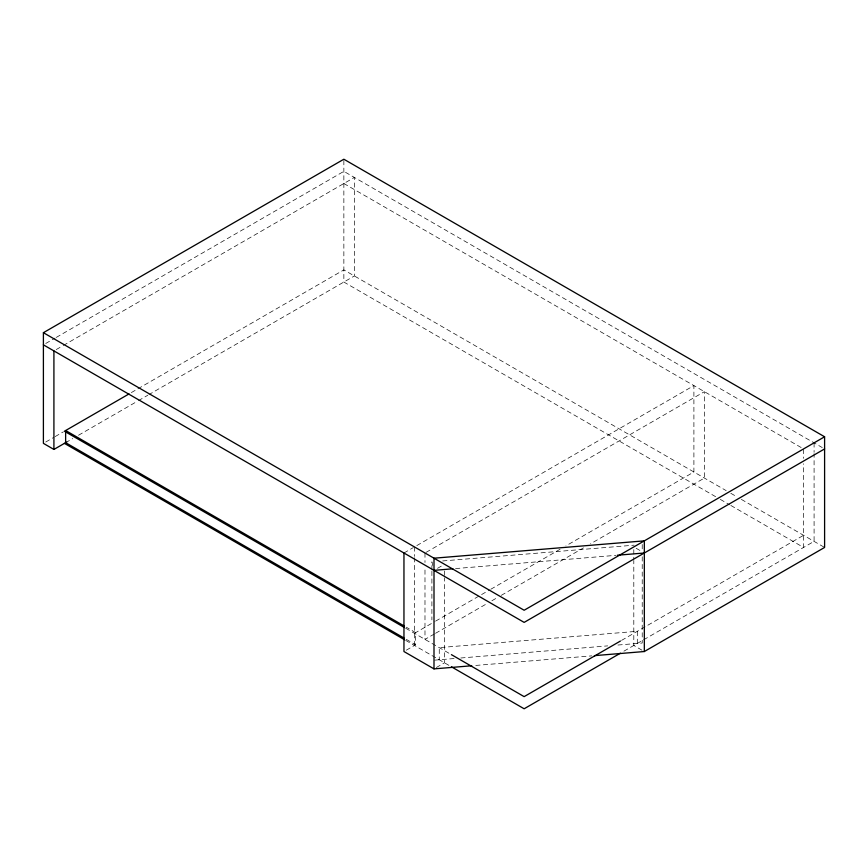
<?xml version="1.0" encoding="UTF-8"?>
<svg xmlns="http://www.w3.org/2000/svg" width="868" height="868" viewBox="0 0 868 868"><rect width="100%" height="100%" fill="white"/><g stroke="black" fill="none" stroke-linecap="round" stroke-linejoin="round"><path stroke-width="0.65" stroke-dasharray="4.34 3.25" d="M45.744 343.478L55.14 338.064M56.311 337.381L343.858 171.365L822.267 447.573M56.268 349.554L62.127 346.169M63.31 345.486L354.383 177.441L354.383 275.97L148.971 394.56M45.744 442.018L53.968 437.266M55.14 436.593L63.353 431.852M131.35 392.586L343.858 269.894L726.169 490.626M65.632 442.669L72.695 438.6M78.521 435.237L137.252 401.331M138.403 400.669L147.81 395.233M403.956 553.003L413.298 547.599M416.814 545.571L693.901 385.598L693.901 471.986L565.925 545.874M426.155 552.319L704.415 391.674L704.415 478.062L590.533 543.813M437.505 568.323L443.353 564.949M414.47 633.315L434.434 621.792M435.606 621.119L489.606 589.936M490.789 589.253L560.055 549.26M406.289 650.186L415.674 644.772L415.674 632.62L406.311 627.217M434.38 633.965L424.984 639.39L424.984 567.846M435.552 633.293L487.208 603.466M491.906 600.754L496.604 598.041M501.303 595.329L583.491 547.882M436.333 667.525L444.514 662.805L444.514 577.773M621.586 640.378L803.573 535.306M623.929 651.163L814.086 541.382L814.086 453.649M442.68 560.956L634.128 545.169M455.57 568.573L616.009 555.336M434.597 660.157L454.083 658.552M460.81 657.998L607.676 645.879M617.951 645.033L642.222 643.036L642.222 556.648M475.794 665.43L591.737 655.872M343.858 183.506L803.573 448.919L803.573 458.369M730.823 493.306L736.726 496.713M741.38 499.404L824.6 547.448M715.612 496.67L343.858 282.046L343.858 159.224M720.31 499.382L729.684 504.796M730.856 505.469L803.573 547.448L803.573 463.762M636.146 548.272L640.823 550.974M641.984 650.186L633.803 645.456L633.803 560.424M405.692 628.248L450.253 653.984M406.311 639.358L415.674 644.772M405.692 640.389L450.253 666.125M432.796 565.491L431.895 561.846L431.895 569.95M814.086 442.843L814.086 452.293M642.222 544.496L642.222 551.245M637.307 643.438L637.307 631.296L439.262 647.626L439.262 659.767M633.803 549.628L633.803 559.079M444.514 571.025L444.514 576.428M431.895 571.296L431.895 619.882M424.984 553.003L424.984 562.453M414.47 546.927L414.47 556.377M414.47 557.723L414.47 645.456"/><path stroke-width="1.3" d="M66.825 441.986L53.914 449.44L43.4 443.364L43.4 332.694L343.858 159.224L824.6 436.778L824.6 547.448L644.327 651.532L594.439 655.644M129.028 393.931L64.427 431.222L404.521 627.575M824.6 436.778L524.142 610.247L43.4 332.694M824.6 448.919L524.142 622.389L43.4 344.835M620.414 641.051L524.142 696.635L451.425 654.656M620.414 653.192L524.142 708.776L451.425 666.798M434 570.352L452.879 568.79M617.354 555.227L644.327 553.003M403.956 553.003L403.956 651.532L434 668.881L471.747 665.767M65.632 430.528L403.967 625.861M403.967 638.013L65.632 442.669L65.632 431.884M64.427 443.364L404.521 639.716M644.327 651.532L644.327 540.862L434 558.2L434 668.881M53.914 350.911L53.914 449.44"/></g></svg>
